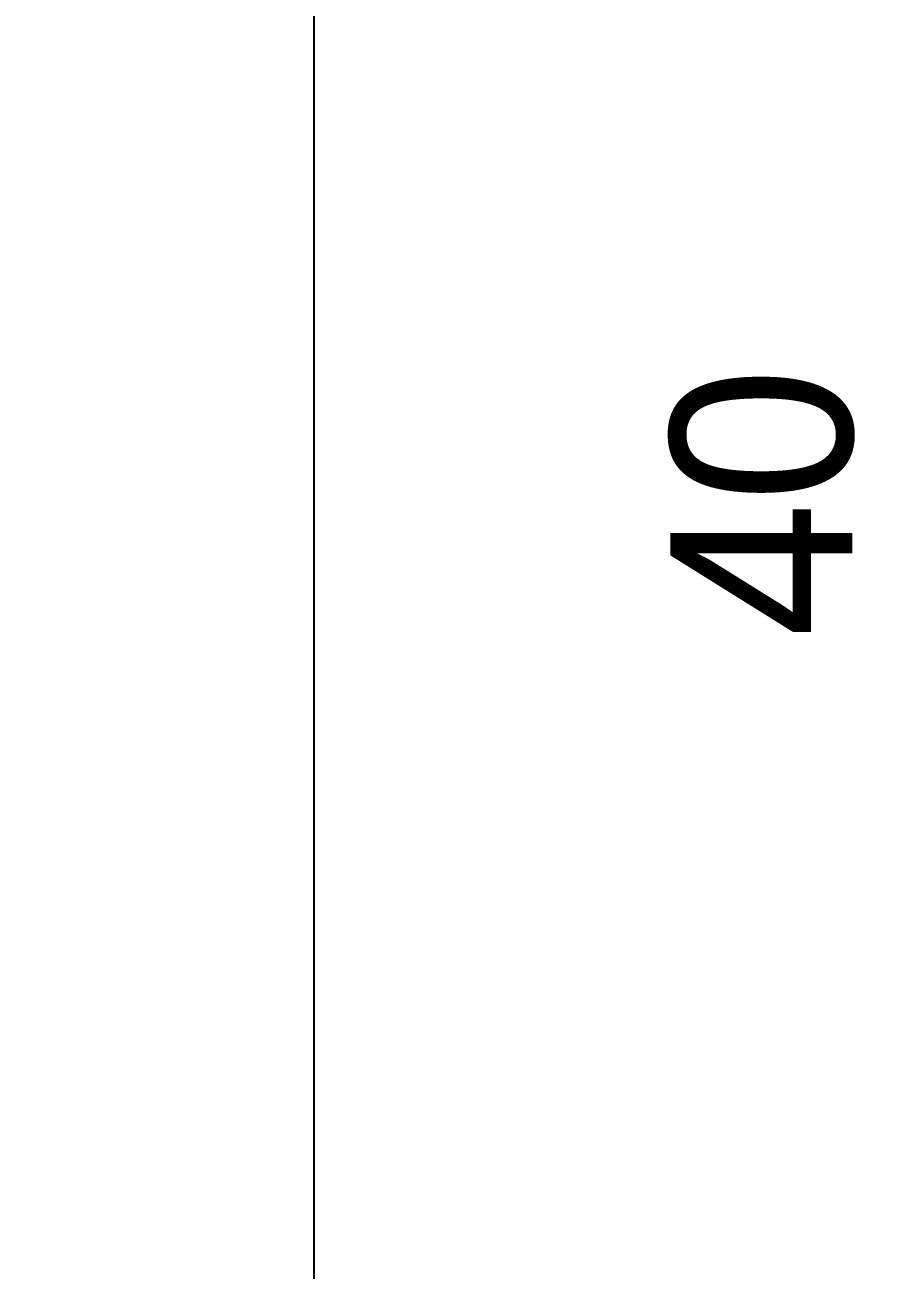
# Model space of a CAD drawing. Extents: x 730854 to 731444, y 4378581 to 4379608.
# Drawn here: x 731085.85 to 731092.93, y 4379514.63 to 4379524.91 of the extents above; entities that cross this region are included whole.
import ezdxf
from ezdxf.enums import TextEntityAlignment as Align

# ---------------------------------------------------------------- set-up
doc = ezdxf.new("R2010")
doc.units = 0
doc.layers.get('0').update_dxf_attribs({"linetype": 'CONTINUOUS'})

msp = doc.modelspace()

# ---------------------------------------------------------------- texts
at = {"color": 0, "linetype": 'CONTINUOUS'}
msp.add_text('40', height=1.5, rotation=90, dxfattribs=at).set_placement((731091.92, 4379520.97), align=Align.MIDDLE)
msp.add_text('40', height=1.5, rotation=90, dxfattribs=at).set_placement((731091.92, 4379520.97), align=Align.MIDDLE)

# ---------------------------------------------------------------- meshes
mesh = msp.add_polyface(dxfattribs=at)
corners = [(730854.5, 4378581), (730854.5, 4378581), (730854.5, 4378771.962), (731162.5, 4378581), (730854.5, 4378946.493), (731444, 4378581), (730854.5, 4379607.5), (731444, 4379242.007), (731444, 4379607.5)]
mesh.append_faces([[corners[k] for k in face] for face in [(0, 1, 3, 2), (2, 3, 5, 4), (4, 5, 7, 6), (6, 7, 8, 8)]], dxfattribs={"vtx0": -1, "vtx2": -1, "color": 0})
mesh = msp.add_polyface(dxfattribs=at)
corners = [(730864.5, 4379421), (730864.5, 4379421), (730864.5, 4379595.271), (731145.58, 4379421), (730864.5, 4379601.5), (731145.58, 4379427.229), (731145.58, 4379601.5)]
mesh.append_faces([[corners[k] for k in face] for face in [(0, 1, 3, 2), (2, 3, 5, 4), (4, 5, 6, 6)]], dxfattribs={"vtx0": -1, "vtx2": -1, "color": 0})
mesh = msp.add_polyface(dxfattribs=at)
corners = [(731088.23, 4379428.19), (731088.23, 4379428.19), (731088.23, 4379434.309), (731098.1, 4379428.19), (731088.23, 4379594.66), (731098.1, 4379588.541), (731098.1, 4379594.66)]
mesh.append_faces([[corners[k] for k in face] for face in [(0, 1, 3, 2), (2, 3, 5, 4), (4, 5, 6, 6)]], dxfattribs={"vtx0": -1, "vtx2": -1, "color": 0})

doc.saveas('drawing.dxf')
